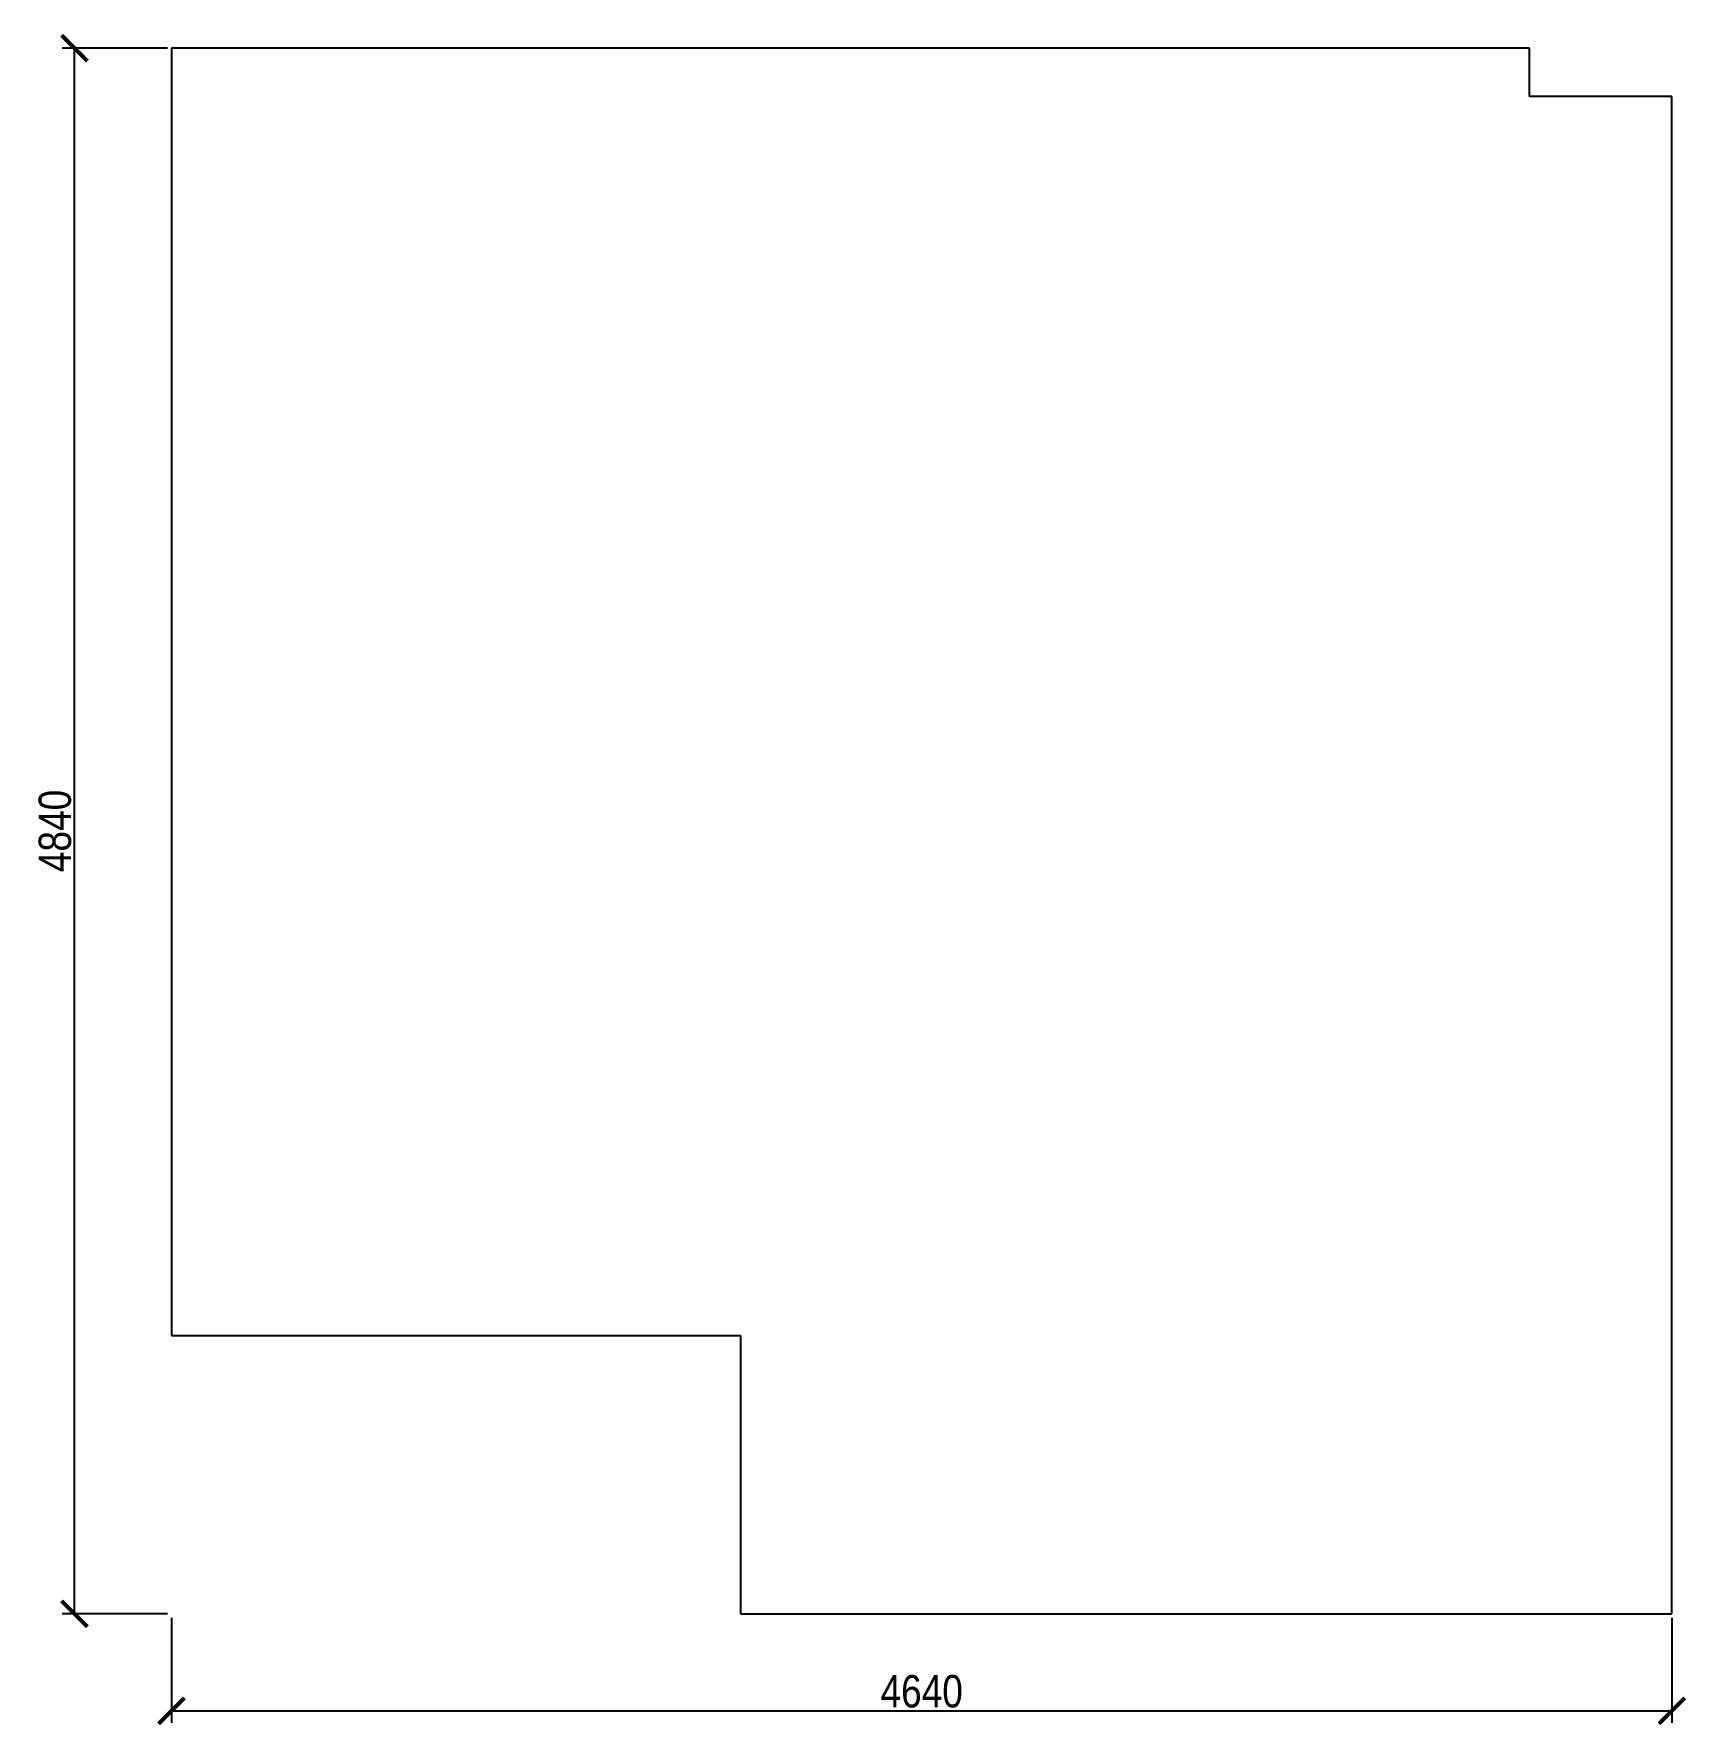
# Model space of a CAD drawing. Header units: metres. Extents: x -56 to -4.9, y -35.1 to 17.1.
import ezdxf

# ---------------------------------------------------------------- set-up
doc = ezdxf.new("R2010")
doc.units = ezdxf.units.M
doc.layers.add('OUTLINE', color=7, linetype='Continuous')
doc.styles.add('OpenSansCondensed-Light', font='OpenSansCondensed-Light.ttf')
doc.dimstyles.new('EZDXF', dxfattribs={"dimtxt": 0.25, "dimasz": 0.175, "dimexe": 0.375, "dimexo": 0.125, "dimgap": 0.1, "dimtad": 1, "dimlfac": 100, "dimzin": 12, "dimdsep": 46, "dimtxsty": 'OpenSansCondensed-Light', "dimblk": 'ARCHTICK', "dimcen": 2.5, "dimazin": 3, "dimtfac": 0.5, "dimtmove": 2, "dimatfit": 3})

# ---------------------------------------------------------------- blocks, each defined once
blk = doc.blocks.new('_ARCHTICK')
at = {"color": 0, "linetype": 'BYBLOCK', "const_width": 0.15}
blk.add_lwpolyline([(-0.5, -0.5), (0.5, 0.5)], dxfattribs=at)

msp = doc.modelspace()

# ---------------------------------------------------------------- linework, layer by layer
at = {"layer": 'OUTLINE'}
for points in [[(-9.7, 16.7), (-9.9, 16.7), (-10.1, 16.7), (-10.3, 16.7), (-10.5, 16.7), (-10.7, 16.7), (-10.9, 16.7), (-11.1, 16.7), (-11.3, 16.7), (-11.5, 16.7), (-11.7, 16.7), (-11.9, 16.7), (-12.1, 16.7), (-12.3, 16.7), (-12.5, 16.7), (-12.7, 16.7), (-12.9, 16.7), (-13.1, 16.7), (-13.3, 16.7), (-13.5, 16.7), (-13.7, 16.7), (-13.9, 16.7), (-14.1, 16.7), (-14.3, 16.7), (-14.5, 16.7), (-14.7, 16.7), (-14.9, 16.7), (-15.1, 16.7), (-15.3, 16.7), (-15.5, 16.7), (-15.7, 16.7), (-15.9, 16.7), (-16.1, 16.7), (-16.3, 16.7), (-16.5, 16.7), (-16.7, 16.7), (-16.9, 16.7), (-17.1, 16.7), (-17.3, 16.7), (-17.5, 16.7), (-17.7, 16.7), (-17.9, 16.7), (-18.1, 16.7), (-18.3, 16.7), (-18.5, 16.7), (-18.7, 16.7), (-18.9, 16.7), (-19.1, 16.7), (-19.3, 16.7), (-19.5, 16.7), (-19.7, 16.7), (-19.9, 16.7), (-20.1, 16.7), (-20.3, 16.7), (-20.5, 16.7), (-20.7, 16.7), (-20.9, 16.7), (-21.1, 16.7), (-21.3, 16.7), (-21.5, 16.7), (-21.7, 16.7), (-21.9, 16.7), (-22.1, 16.7), (-22.3, 16.7), (-22.5, 16.7), (-22.7, 16.7), (-22.9, 16.7), (-23.1, 16.7), (-23.3, 16.7), (-23.5, 16.7), (-23.7, 16.7), (-23.9, 16.7), (-24.1, 16.7), (-24.3, 16.7), (-24.5, 16.7), (-24.7, 16.7), (-24.9, 16.7), (-25.1, 16.7), (-25.3, 16.7), (-25.5, 16.7), (-25.7, 16.7), (-25.9, 16.7), (-26.1, 16.7), (-26.3, 16.7), (-26.5, 16.7), (-26.7, 16.7), (-26.9, 16.7), (-27.1, 16.7), (-27.3, 16.7), (-27.5, 16.7), (-27.7, 16.7), (-27.9, 16.7), (-28.1, 16.7), (-28.3, 16.7), (-28.5, 16.7), (-28.7, 16.7), (-28.9, 16.7), (-29.1, 16.7), (-29.3, 16.7), (-29.5, 16.7), (-29.7, 16.7), (-29.9, 16.7), (-30.1, 16.7), (-30.3, 16.7), (-30.5, 16.7), (-30.7, 16.7), (-30.9, 16.7), (-31.1, 16.7), (-31.3, 16.7), (-31.5, 16.7), (-31.7, 16.7), (-31.9, 16.7), (-32.1, 16.7), (-32.3, 16.7), (-32.5, 16.7), (-32.7, 16.7), (-32.9, 16.7), (-33.1, 16.7), (-33.3, 16.7), (-33.5, 16.7), (-33.7, 16.7), (-33.9, 16.7), (-34.1, 16.7), (-34.3, 16.7), (-34.5, 16.7), (-34.7, 16.7), (-34.9, 16.7), (-35.1, 16.7), (-35.3, 16.7), (-35.5, 16.7), (-35.7, 16.7), (-35.9, 16.7), (-36.1, 16.7), (-36.3, 16.7), (-36.5, 16.7), (-36.7, 16.7), (-36.9, 16.7), (-37.1, 16.7), (-37.3, 16.7), (-37.5, 16.7), (-37.7, 16.7), (-37.9, 16.7), (-38.1, 16.7), (-38.3, 16.7), (-38.5, 16.7), (-38.7, 16.7), (-38.9, 16.7), (-39.1, 16.7), (-39.3, 16.7), (-39.5, 16.7), (-39.7, 16.7), (-39.9, 16.7), (-40.1, 16.7), (-40.3, 16.7), (-40.5, 16.7), (-40.7, 16.7), (-40.9, 16.7), (-41.1, 16.7), (-41.3, 16.7), (-41.5, 16.7), (-41.7, 16.7), (-41.9, 16.7), (-42.1, 16.7), (-42.3, 16.7), (-42.5, 16.7), (-42.7, 16.7), (-42.9, 16.7), (-43.1, 16.7), (-43.3, 16.7), (-43.5, 16.7), (-43.7, 16.7), (-43.9, 16.7), (-44.1, 16.7), (-44.3, 16.7), (-44.5, 16.7), (-44.7, 16.7), (-44.9, 16.7), (-45.1, 16.7), (-45.3, 16.7), (-45.5, 16.7), (-45.7, 16.7), (-45.9, 16.7), (-46.1, 16.7), (-46.3, 16.7), (-46.5, 16.7), (-46.7, 16.7), (-46.9, 16.7), (-47.1, 16.7), (-47.3, 16.7), (-47.5, 16.7), (-47.7, 16.7), (-47.9, 16.7), (-48.1, 16.7), (-48.3, 16.7), (-48.5, 16.7), (-48.7, 16.7), (-48.9, 16.7), (-49.1, 16.7), (-49.3, 16.7), (-49.5, 16.7), (-49.7, 16.7), (-49.9, 16.7), (-50.1, 16.7), (-50.3, 16.7), (-50.5, 16.7), (-50.7, 16.7), (-50.9, 16.7), (-51.1, 16.7), (-51.3, 16.7), (-51.5, 16.7), (-51.7, 16.7)], [(-51.7, 16.7), (-51.7, 16.49899), (-51.7, 16.29798), (-51.7, 16.09697), (-51.7, 15.89596), (-51.7, 15.69495), (-51.7, 15.49394), (-51.7, 15.29293), (-51.7, 15.09192), (-51.7, 14.89091), (-51.7, 14.6899), (-51.7, 14.48889), (-51.7, 14.28788), (-51.7, 14.08687), (-51.7, 13.88586), (-51.7, 13.68485), (-51.7, 13.48384), (-51.7, 13.28283), (-51.7, 13.08182), (-51.7, 12.88081), (-51.7, 12.6798), (-51.7, 12.47879), (-51.7, 12.27778), (-51.7, 12.07677), (-51.7, 11.87576), (-51.7, 11.67475), (-51.7, 11.47374), (-51.7, 11.27273), (-51.7, 11.07172), (-51.7, 10.87071), (-51.7, 10.6697), (-51.7, 10.46869), (-51.7, 10.26768), (-51.7, 10.06667), (-51.7, 9.86566), (-51.7, 9.66465), (-51.7, 9.46364), (-51.7, 9.26263), (-51.7, 9.06162), (-51.7, 8.86061), (-51.7, 8.6596), (-51.7, 8.45859), (-51.7, 8.25758), (-51.7, 8.05657), (-51.7, 7.85556), (-51.7, 7.65455), (-51.7, 7.45354), (-51.7, 7.25253), (-51.7, 7.05152), (-51.7, 6.85051), (-51.7, 6.64949), (-51.7, 6.44848), (-51.7, 6.24747), (-51.7, 6.04646), (-51.7, 5.84545), (-51.7, 5.64444), (-51.7, 5.44343), (-51.7, 5.24242), (-51.7, 5.04141), (-51.7, 4.8404), (-51.7, 4.63939), (-51.7, 4.43838), (-51.7, 4.23737), (-51.7, 4.03636), (-51.7, 3.83535), (-51.7, 3.63434), (-51.7, 3.43333), (-51.7, 3.23232), (-51.7, 3.03131), (-51.7, 2.8303), (-51.7, 2.62929), (-51.7, 2.42828), (-51.7, 2.22727), (-51.7, 2.02626), (-51.7, 1.82525), (-51.7, 1.62424), (-51.7, 1.42323), (-51.7, 1.22222), (-51.7, 1.02121), (-51.7, 0.8202), (-51.7, 0.61919), (-51.7, 0.41818), (-51.7, 0.21717), (-51.7, 0.01616), (-51.7, -0.18485), (-51.7, -0.38586), (-51.7, -0.58687), (-51.7, -0.78788), (-51.7, -0.98889), (-51.7, -1.1899), (-51.7, -1.39091), (-51.7, -1.59192), (-51.7, -1.79293), (-51.7, -1.99394), (-51.7, -2.19495), (-51.7, -2.39596), (-51.7, -2.59697), (-51.7, -2.79798), (-51.7, -2.99899), (-51.7, -3.2), (-51.7, -3.40101), (-51.7, -3.60202), (-51.7, -3.80303), (-51.7, -4.00404), (-51.7, -4.20505), (-51.7, -4.40606), (-51.7, -4.60707), (-51.7, -4.80808), (-51.7, -5.00909), (-51.7, -5.2101), (-51.7, -5.41111), (-51.7, -5.61212), (-51.7, -5.81313), (-51.7, -6.01414), (-51.7, -6.21515), (-51.7, -6.41616), (-51.7, -6.61717), (-51.7, -6.81818), (-51.7, -7.01919), (-51.7, -7.2202), (-51.7, -7.42121), (-51.7, -7.62222), (-51.7, -7.82323), (-51.7, -8.02424), (-51.7, -8.22525), (-51.7, -8.42626), (-51.7, -8.62727), (-51.7, -8.82828), (-51.7, -9.02929), (-51.7, -9.2303), (-51.7, -9.43131), (-51.7, -9.63232), (-51.7, -9.83333), (-51.7, -10.03434), (-51.7, -10.23535), (-51.7, -10.43636), (-51.7, -10.63737), (-51.7, -10.83838), (-51.7, -11.03939), (-51.7, -11.2404), (-51.7, -11.44141), (-51.7, -11.64242), (-51.7, -11.84343), (-51.7, -12.04444), (-51.7, -12.24545), (-51.7, -12.44646), (-51.7, -12.64747), (-51.7, -12.84848), (-51.7, -13.04949), (-51.7, -13.25051), (-51.7, -13.45152), (-51.7, -13.65253), (-51.7, -13.85354), (-51.7, -14.05455), (-51.7, -14.25556), (-51.7, -14.45657), (-51.7, -14.65758), (-51.7, -14.85859), (-51.7, -15.0596), (-51.7, -15.26061), (-51.7, -15.46162), (-51.7, -15.66263), (-51.7, -15.86364), (-51.7, -16.06465), (-51.7, -16.26566), (-51.7, -16.46667), (-51.7, -16.66768), (-51.7, -16.86869), (-51.7, -17.0697), (-51.7, -17.27071), (-51.7, -17.47172), (-51.7, -17.67273), (-51.7, -17.87374), (-51.7, -18.07475), (-51.7, -18.27576), (-51.7, -18.47677), (-51.7, -18.67778), (-51.7, -18.87879), (-51.7, -19.0798), (-51.7, -19.28081), (-51.7, -19.48182), (-51.7, -19.68283), (-51.7, -19.88384), (-51.7, -20.08485), (-51.7, -20.28586), (-51.7, -20.48687), (-51.7, -20.68788), (-51.7, -20.88889), (-51.7, -21.0899), (-51.7, -21.29091), (-51.7, -21.49192), (-51.7, -21.69293), (-51.7, -21.89394), (-51.7, -22.09495), (-51.7, -22.29596), (-51.7, -22.49697), (-51.7, -22.69798), (-51.7, -22.89899), (-51.7, -23.1)], [(-9.7, 15.2), (-9.7, 15.41429), (-9.7, 15.62857), (-9.7, 15.84286), (-9.7, 16.05714), (-9.7, 16.27143), (-9.7, 16.48571), (-9.7, 16.7)], [(-5.3, 15.2), (-5.5, 15.2), (-5.7, 15.2), (-5.9, 15.2), (-6.1, 15.2), (-6.3, 15.2), (-6.5, 15.2), (-6.7, 15.2), (-6.9, 15.2), (-7.1, 15.2), (-7.3, 15.2), (-7.5, 15.2), (-7.7, 15.2), (-7.9, 15.2), (-8.1, 15.2), (-8.3, 15.2), (-8.5, 15.2), (-8.7, 15.2), (-8.9, 15.2), (-9.1, 15.2), (-9.3, 15.2), (-9.5, 15.2), (-9.7, 15.2)], [(-5.3, -31.7), (-5.3, -31.49957), (-5.3, -31.29915), (-5.3, -31.09872), (-5.3, -30.89829), (-5.3, -30.69786), (-5.3, -30.49744), (-5.3, -30.29701), (-5.3, -30.09658), (-5.3, -29.89615), (-5.3, -29.69573), (-5.3, -29.4953), (-5.3, -29.29487), (-5.3, -29.09444), (-5.3, -28.89402), (-5.3, -28.69359), (-5.3, -28.49316), (-5.3, -28.29274), (-5.3, -28.09231), (-5.3, -27.89188), (-5.3, -27.69145), (-5.3, -27.49103), (-5.3, -27.2906), (-5.3, -27.09017), (-5.3, -26.88974), (-5.3, -26.68932), (-5.3, -26.48889), (-5.3, -26.28846), (-5.3, -26.08803), (-5.3, -25.88761), (-5.3, -25.68718), (-5.3, -25.48675), (-5.3, -25.28632), (-5.3, -25.0859), (-5.3, -24.88547), (-5.3, -24.68504), (-5.3, -24.48462), (-5.3, -24.28419), (-5.3, -24.08376), (-5.3, -23.88333), (-5.3, -23.68291), (-5.3, -23.48248), (-5.3, -23.28205), (-5.3, -23.08162), (-5.3, -22.8812), (-5.3, -22.68077), (-5.3, -22.48034), (-5.3, -22.27991), (-5.3, -22.07949), (-5.3, -21.87906), (-5.3, -21.67863), (-5.3, -21.47821), (-5.3, -21.27778), (-5.3, -21.07735), (-5.3, -20.87692), (-5.3, -20.6765), (-5.3, -20.47607), (-5.3, -20.27564), (-5.3, -20.07521), (-5.3, -19.87479), (-5.3, -19.67436), (-5.3, -19.47393), (-5.3, -19.2735), (-5.3, -19.07308), (-5.3, -18.87265), (-5.3, -18.67222), (-5.3, -18.47179), (-5.3, -18.27137), (-5.3, -18.07094), (-5.3, -17.87051), (-5.3, -17.67009), (-5.3, -17.46966), (-5.3, -17.26923), (-5.3, -17.0688), (-5.3, -16.86838), (-5.3, -16.66795), (-5.3, -16.46752), (-5.3, -16.26709), (-5.3, -16.06667), (-5.3, -15.86624), (-5.3, -15.66581), (-5.3, -15.46538), (-5.3, -15.26496), (-5.3, -15.06453), (-5.3, -14.8641), (-5.3, -14.66368), (-5.3, -14.46325), (-5.3, -14.26282), (-5.3, -14.06239), (-5.3, -13.86197), (-5.3, -13.66154), (-5.3, -13.46111), (-5.3, -13.26068), (-5.3, -13.06026), (-5.3, -12.85983), (-5.3, -12.6594), (-5.3, -12.45897), (-5.3, -12.25855), (-5.3, -12.05812), (-5.3, -11.85769), (-5.3, -11.65726), (-5.3, -11.45684), (-5.3, -11.25641), (-5.3, -11.05598), (-5.3, -10.85556), (-5.3, -10.65513), (-5.3, -10.4547), (-5.3, -10.25427), (-5.3, -10.05385), (-5.3, -9.85342), (-5.3, -9.65299), (-5.3, -9.45256), (-5.3, -9.25214), (-5.3, -9.05171), (-5.3, -8.85128), (-5.3, -8.65085), (-5.3, -8.45043), (-5.3, -8.25), (-5.3, -8.04957), (-5.3, -7.84915), (-5.3, -7.64872), (-5.3, -7.44829), (-5.3, -7.24786), (-5.3, -7.04744), (-5.3, -6.84701), (-5.3, -6.64658), (-5.3, -6.44615), (-5.3, -6.24573), (-5.3, -6.0453), (-5.3, -5.84487), (-5.3, -5.64444), (-5.3, -5.44402), (-5.3, -5.24359), (-5.3, -5.04316), (-5.3, -4.84274), (-5.3, -4.64231), (-5.3, -4.44188), (-5.3, -4.24145), (-5.3, -4.04103), (-5.3, -3.8406), (-5.3, -3.64017), (-5.3, -3.43974), (-5.3, -3.23932), (-5.3, -3.03889), (-5.3, -2.83846), (-5.3, -2.63803), (-5.3, -2.43761), (-5.3, -2.23718), (-5.3, -2.03675), (-5.3, -1.83632), (-5.3, -1.6359), (-5.3, -1.43547), (-5.3, -1.23504), (-5.3, -1.03462), (-5.3, -0.83419), (-5.3, -0.63376), (-5.3, -0.43333), (-5.3, -0.23291), (-5.3, -0.03248), (-5.3, 0.16795), (-5.3, 0.36838), (-5.3, 0.5688), (-5.3, 0.76923), (-5.3, 0.96966), (-5.3, 1.17009), (-5.3, 1.37051), (-5.3, 1.57094), (-5.3, 1.77137), (-5.3, 1.97179), (-5.3, 2.17222), (-5.3, 2.37265), (-5.3, 2.57308), (-5.3, 2.7735), (-5.3, 2.97393), (-5.3, 3.17436), (-5.3, 3.37479), (-5.3, 3.57521), (-5.3, 3.77564), (-5.3, 3.97607), (-5.3, 4.1765), (-5.3, 4.37692), (-5.3, 4.57735), (-5.3, 4.77778), (-5.3, 4.97821), (-5.3, 5.17863), (-5.3, 5.37906), (-5.3, 5.57949), (-5.3, 5.77991), (-5.3, 5.98034), (-5.3, 6.18077), (-5.3, 6.3812), (-5.3, 6.58162), (-5.3, 6.78205), (-5.3, 6.98248), (-5.3, 7.18291), (-5.3, 7.38333), (-5.3, 7.58376), (-5.3, 7.78419), (-5.3, 7.98462), (-5.3, 8.18504), (-5.3, 8.38547), (-5.3, 8.5859), (-5.3, 8.78632), (-5.3, 8.98675), (-5.3, 9.18718), (-5.3, 9.38761), (-5.3, 9.58803), (-5.3, 9.78846), (-5.3, 9.98889), (-5.3, 10.18932), (-5.3, 10.38974), (-5.3, 10.59017), (-5.3, 10.7906), (-5.3, 10.99103), (-5.3, 11.19145), (-5.3, 11.39188), (-5.3, 11.59231), (-5.3, 11.79274), (-5.3, 11.99316), (-5.3, 12.19359), (-5.3, 12.39402), (-5.3, 12.59444), (-5.3, 12.79487), (-5.3, 12.9953), (-5.3, 13.19573), (-5.3, 13.39615), (-5.3, 13.59658), (-5.3, 13.79701), (-5.3, 13.99744), (-5.3, 14.19786), (-5.3, 14.39829), (-5.3, 14.59872), (-5.3, 14.79915), (-5.3, 14.99957), (-5.3, 15.2)], [(-51.7, -23.1), (-51.5, -23.1), (-51.3, -23.1), (-51.1, -23.1), (-50.9, -23.1), (-50.7, -23.1), (-50.5, -23.1), (-50.3, -23.1), (-50.1, -23.1), (-49.9, -23.1), (-49.7, -23.1), (-49.5, -23.1), (-49.3, -23.1), (-49.1, -23.1), (-48.9, -23.1), (-48.7, -23.1), (-48.5, -23.1), (-48.3, -23.1), (-48.1, -23.1), (-47.9, -23.1), (-47.7, -23.1), (-47.5, -23.1), (-47.3, -23.1), (-47.1, -23.1), (-46.9, -23.1), (-46.7, -23.1), (-46.5, -23.1), (-46.3, -23.1), (-46.1, -23.1), (-45.9, -23.1), (-45.7, -23.1), (-45.5, -23.1), (-45.3, -23.1), (-45.1, -23.1), (-44.9, -23.1), (-44.7, -23.1), (-44.5, -23.1), (-44.3, -23.1), (-44.1, -23.1), (-43.9, -23.1), (-43.7, -23.1), (-43.5, -23.1), (-43.3, -23.1), (-43.1, -23.1), (-42.9, -23.1), (-42.7, -23.1), (-42.5, -23.1), (-42.3, -23.1), (-42.1, -23.1), (-41.9, -23.1), (-41.7, -23.1), (-41.5, -23.1), (-41.3, -23.1), (-41.1, -23.1), (-40.9, -23.1), (-40.7, -23.1), (-40.5, -23.1), (-40.3, -23.1), (-40.1, -23.1), (-39.9, -23.1), (-39.7, -23.1), (-39.5, -23.1), (-39.3, -23.1), (-39.1, -23.1), (-38.9, -23.1), (-38.7, -23.1), (-38.5, -23.1), (-38.3, -23.1), (-38.1, -23.1), (-37.9, -23.1), (-37.7, -23.1), (-37.5, -23.1), (-37.3, -23.1), (-37.1, -23.1), (-36.9, -23.1), (-36.7, -23.1), (-36.5, -23.1), (-36.3, -23.1), (-36.1, -23.1), (-35.9, -23.1), (-35.7, -23.1), (-35.5, -23.1), (-35.3, -23.1), (-35.1, -23.1), (-34.9, -23.1), (-34.7, -23.1), (-34.5, -23.1), (-34.3, -23.1), (-34.1, -23.1)], [(-34.1, -23.1), (-34.1, -23.30476), (-34.1, -23.50952), (-34.1, -23.71429), (-34.1, -23.91905), (-34.1, -24.12381), (-34.1, -24.32857), (-34.1, -24.53333), (-34.1, -24.7381), (-34.1, -24.94286), (-34.1, -25.14762), (-34.1, -25.35238), (-34.1, -25.55714), (-34.1, -25.7619), (-34.1, -25.96667), (-34.1, -26.17143), (-34.1, -26.37619), (-34.1, -26.58095), (-34.1, -26.78571), (-34.1, -26.99048), (-34.1, -27.19524), (-34.1, -27.4), (-34.1, -27.60476), (-34.1, -27.80952), (-34.1, -28.01429), (-34.1, -28.21905), (-34.1, -28.42381), (-34.1, -28.62857), (-34.1, -28.83333), (-34.1, -29.0381), (-34.1, -29.24286), (-34.1, -29.44762), (-34.1, -29.65238), (-34.1, -29.85714), (-34.1, -30.0619), (-34.1, -30.26667), (-34.1, -30.47143), (-34.1, -30.67619), (-34.1, -30.88095), (-34.1, -31.08571), (-34.1, -31.29048), (-34.1, -31.49524), (-34.1, -31.7)], [(-34.1, -31.7), (-33.9, -31.7), (-33.7, -31.7), (-33.5, -31.7), (-33.3, -31.7), (-33.1, -31.7), (-32.9, -31.7), (-32.7, -31.7), (-32.5, -31.7), (-32.3, -31.7), (-32.1, -31.7), (-31.9, -31.7), (-31.7, -31.7), (-31.5, -31.7), (-31.3, -31.7), (-31.1, -31.7), (-30.9, -31.7), (-30.7, -31.7), (-30.5, -31.7), (-30.3, -31.7), (-30.1, -31.7), (-29.9, -31.7), (-29.7, -31.7), (-29.5, -31.7), (-29.3, -31.7), (-29.1, -31.7), (-28.9, -31.7), (-28.7, -31.7), (-28.5, -31.7), (-28.3, -31.7), (-28.1, -31.7), (-27.9, -31.7), (-27.7, -31.7), (-27.5, -31.7), (-27.3, -31.7), (-27.1, -31.7), (-26.9, -31.7), (-26.7, -31.7), (-26.5, -31.7), (-26.3, -31.7), (-26.1, -31.7), (-25.9, -31.7), (-25.7, -31.7), (-25.5, -31.7), (-25.3, -31.7), (-25.1, -31.7), (-24.9, -31.7), (-24.7, -31.7), (-24.5, -31.7), (-24.3, -31.7), (-24.1, -31.7), (-23.9, -31.7), (-23.7, -31.7), (-23.5, -31.7), (-23.3, -31.7), (-23.1, -31.7), (-22.9, -31.7), (-22.7, -31.7), (-22.5, -31.7), (-22.3, -31.7), (-22.1, -31.7), (-21.9, -31.7), (-21.7, -31.7), (-21.5, -31.7), (-21.3, -31.7), (-21.1, -31.7), (-20.9, -31.7), (-20.7, -31.7), (-20.5, -31.7), (-20.3, -31.7), (-20.1, -31.7), (-19.9, -31.7), (-19.7, -31.7), (-19.5, -31.7), (-19.3, -31.7), (-19.1, -31.7), (-18.9, -31.7), (-18.7, -31.7), (-18.5, -31.7), (-18.3, -31.7), (-18.1, -31.7), (-17.9, -31.7), (-17.7, -31.7), (-17.5, -31.7), (-17.3, -31.7), (-17.1, -31.7), (-16.9, -31.7), (-16.7, -31.7), (-16.5, -31.7), (-16.3, -31.7), (-16.1, -31.7), (-15.9, -31.7), (-15.7, -31.7), (-15.5, -31.7), (-15.3, -31.7), (-15.1, -31.7), (-14.9, -31.7), (-14.7, -31.7), (-14.5, -31.7), (-14.3, -31.7), (-14.1, -31.7), (-13.9, -31.7), (-13.7, -31.7), (-13.5, -31.7), (-13.3, -31.7), (-13.1, -31.7), (-12.9, -31.7), (-12.7, -31.7), (-12.5, -31.7), (-12.3, -31.7), (-12.1, -31.7), (-11.9, -31.7), (-11.7, -31.7), (-11.5, -31.7), (-11.3, -31.7), (-11.1, -31.7), (-10.9, -31.7), (-10.7, -31.7), (-10.5, -31.7), (-10.3, -31.7), (-10.1, -31.7), (-9.9, -31.7), (-9.7, -31.7), (-9.5, -31.7), (-9.3, -31.7), (-9.1, -31.7), (-8.9, -31.7), (-8.7, -31.7), (-8.5, -31.7), (-8.3, -31.7), (-8.1, -31.7), (-7.9, -31.7), (-7.7, -31.7), (-7.5, -31.7), (-7.3, -31.7), (-7.1, -31.7), (-6.9, -31.7), (-6.7, -31.7), (-6.5, -31.7), (-6.3, -31.7), (-6.1, -31.7), (-5.9, -31.7), (-5.7, -31.7), (-5.5, -31.7), (-5.3, -31.7)]]:
    msp.add_lwpolyline(points, dxfattribs=at)

# ---------------------------------------------------------------- dimensions: what is measured, and where the dimension line sits
msp.add_linear_dim(base=(-54.7, -31.7), p1=(-51.7, -31.7), p2=(-51.7, 16.7), angle=90, dimstyle='EZDXF', override={"dimtxt": 1, "dimasz": 0.8}).render()
msp.add_linear_dim(base=(-51.7, -34.7), p1=(-51.7, -31.7), p2=(-5.3, -31.7), dimstyle='EZDXF', override={"dimtxt": 1, "dimasz": 0.8}).render()

doc.saveas('drawing.dxf')
